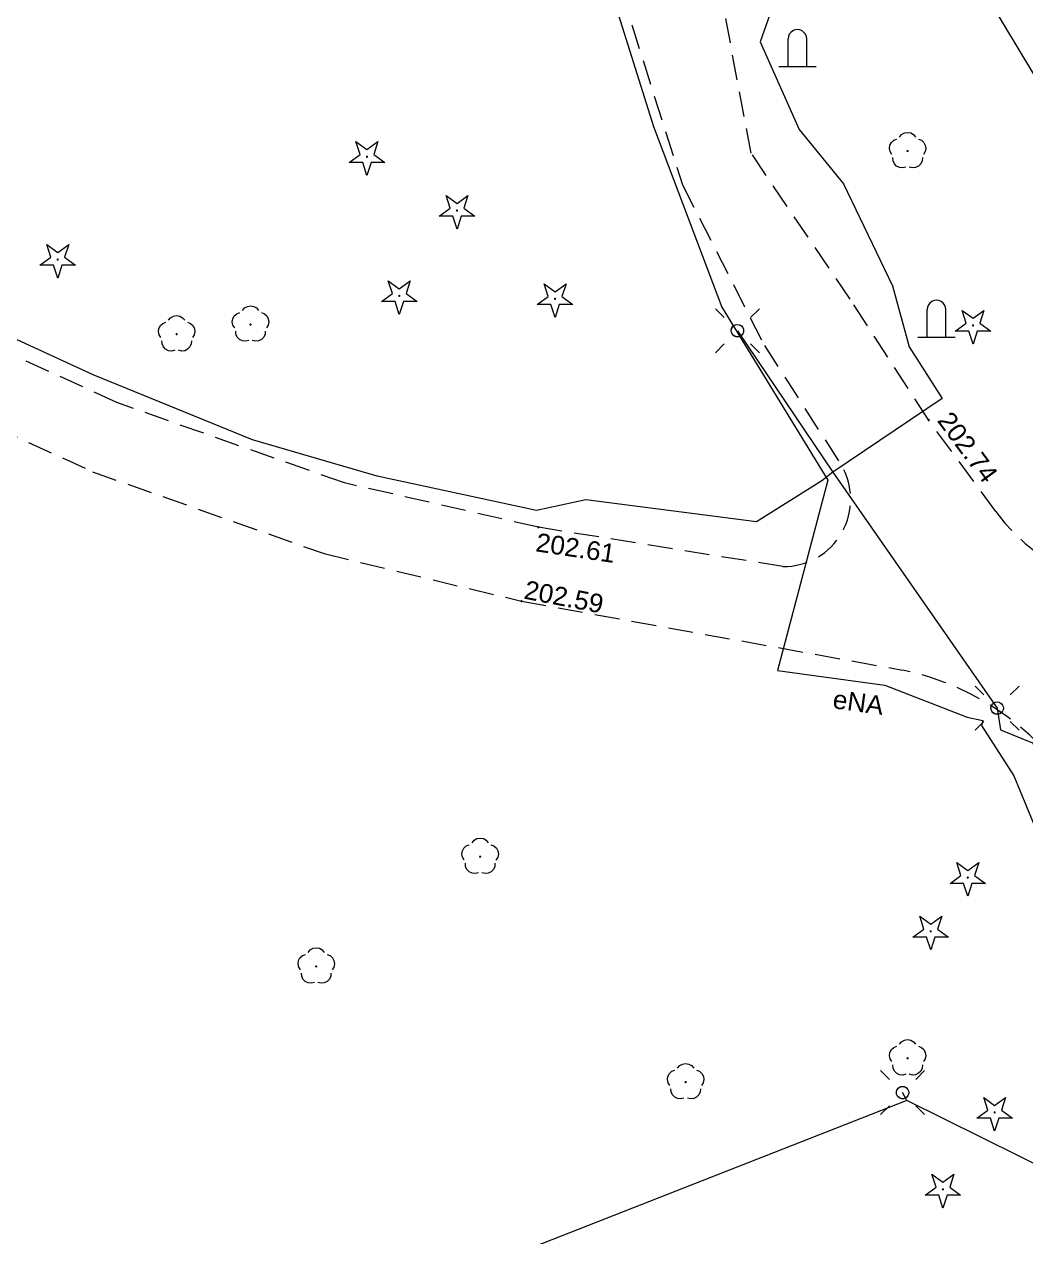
# Model space of a CAD drawing. Extents: x 0 to 7423283, y 0 to 5548300.
# Drawn here: x 7422552.63 to 7422592.89, y 5547836.44 to 5547885.17 of the extents above; entities that cross this region are included whole.
import ezdxf

# ---------------------------------------------------------------- set-up
doc = ezdxf.new("R2010")
doc.units = 0
doc.linetypes.add('PRZER2-1', pattern=[3, 2, -1])
doc.layers.get('0').update_dxf_attribs({"linetype": 'CONTINUOUS', "lineweight": 13})
for name, color, linetype, lineweight in [('KTCR02', 7, 'PRZER2-1', 18), ('RTPW02', 7, 'CONTINUOUS', 13), ('RTPW02_O', 7, 'CONTINUOUS', 13), ('SUSM', 7, 'CONTINUOUS', 18)]:
    doc.layers.add(name, color=color, linetype=linetype, lineweight=lineweight)
for name, color, linetype, lineweight, true_color in [('OBOO04_01', 7, 'CONTINUOUS', 18, 0x0a0909), ('OBOP01', 7, 'CONTINUOUS', 18, 0x008000), ('OBOP02', 7, 'CONTINUOUS', 18, 0x008000), ('SUPE04', 1, 'CONTINUOUS', 18, 0xff0000), ('SUPE04_O', 1, 'CONTINUOUS', 18, 0xff0000), ('SUPW03', 5, 'CONTINUOUS', 18, 0x0000ff)]:
    doc.layers.add(name, color=color, linetype=linetype, lineweight=lineweight, true_color=true_color)
doc.styles.add('GEO-INFO', font='Arial')

# ---------------------------------------------------------------- blocks, each defined once
blk = doc.blocks.new('SPDIP')
blk.add_hatch(color=0).paths.add_polyline_path([(-0.09, 0), (-0.085595, -0.027812), (-0.072812, -0.052901), (-0.052901, -0.072812), (-0.027812, -0.085595), (0, -0.09), (0.027812, -0.085595), (0.052901, -0.072812), (0.072812, -0.052901), (0.085595, -0.027812), (0.09, 0), (0.085595, 0.027812), (0.072812, 0.052901), (0.052901, 0.072812), (0.027812, 0.085595), (0, 0.09), (-0.027812, 0.085595), (-0.052901, 0.072812), (-0.072812, 0.052901), (-0.085595, 0.027812)])
at = {"color": 0}
blk.add_lwpolyline([(0.177062, -0.544942), (-0.463555, -1.426676), (-0.463555, -0.336792), (-1.500096, 0), (-0.463555, 0.336792), (-0.463555, 1.426676), (0.177062, 0.544942), (1.213603, 0.881734), (0.572986, 0), (1.213603, -0.881734)], close=True, dxfattribs=at)
blk = doc.blocks.new('SPDLP')
blk.add_hatch(color=0).paths.add_polyline_path([(-0.09, 0), (-0.085595, -0.027812), (-0.072812, -0.052901), (-0.052901, -0.072812), (-0.027812, -0.085595), (0, -0.09), (0.027812, -0.085595), (0.052901, -0.072812), (0.072812, -0.052901), (0.085595, -0.027812), (0.09, 0), (0.085595, 0.027812), (0.072812, 0.052901), (0.052901, 0.072812), (0.027812, 0.085595), (0, 0.09), (-0.027812, 0.085595), (-0.052901, 0.072812), (-0.072812, 0.052901), (-0.085595, 0.027812)])
at = {"color": 0}
for points in [[(-1.292703, 0.137547), (-1.355024, 0.389802), (-1.327532, 0.648184), (-1.213525, 0.881678), (-1.026689, 1.062258), (-0.78945, 1.168249), (-0.530282, 1.186929)], [(-0.268652, 1.271938), (-0.048001, 1.40916), (0.20623, 1.462858), (0.463525, 1.426585), (0.693003, 1.304695), (0.867117, 1.11182), (0.964971, 0.871109)], [(1.126667, 0.648554), (1.325358, 0.481106), (1.454989, 0.255912), (1.5, 0), (1.454989, -0.255912), (1.325358, -0.481106), (1.126667, -0.648554)], [(-0.530282, -1.186929), (-0.78945, -1.168249), (-1.026689, -1.062258), (-1.213525, -0.881678), (-1.327532, -0.648184), (-1.355024, -0.389802), (-1.292703, -0.137547)], [(0.964971, -0.871109), (0.867117, -1.11182), (0.693003, -1.304695), (0.463525, -1.426585), (0.20623, -1.462858), (-0.048001, -1.40916), (-0.268652, -1.271938)]]:
    blk.add_lwpolyline(points, dxfattribs=at)
blk = doc.blocks.new('KOLO')
blk.add_hatch(color=0).paths.add_polyline_path([(0, 0.5), (-0.12941, 0.482963), (-0.25, 0.433013), (-0.353553, 0.353553), (-0.433013, 0.25), (-0.482963, 0.12941), (-0.5, 0), (-0.482963, -0.12941), (-0.433013, -0.25), (-0.353553, -0.353553), (-0.25, -0.433013), (-0.12941, -0.482963), (0, -0.5), (0.12941, -0.482963), (0.25, -0.433013), (0.353553, -0.353553), (0.433013, -0.25), (0.482963, -0.12941), (0.5, 0), (0.482963, 0.12941), (0.433013, 0.25), (0.353553, 0.353553), (0.25, 0.433013), (0.12941, 0.482963)])
blk = doc.blocks.new('OBOO04')
at = {"color": 0}
for points in [[(0, -1), (0, 1)], [(0, -0.5), (1.5, -0.5), (1.62941, -0.482963), (1.75, -0.433013), (1.853553, -0.353553), (1.933013, -0.25), (1.982963, -0.12941), (2, 0), (1.982963, 0.12941), (1.933013, 0.25), (1.853553, 0.353553), (1.75, 0.433013), (1.62941, 0.482963), (1.5, 0.5)], [(0, 0.5), (1.5, 0.5)]]:
    blk.add_lwpolyline(points, dxfattribs=at)
blk = doc.blocks.new('SUSM01_01')
at = {"color": 0}
for points in [[(-0.353553, 0.353553), (-0.212132, 0.212132)], [(0.353553, 0.353553), (0.212132, 0.212132)], [(-0.353553, -0.353553), (-0.212132, -0.212132)], [(0.353553, -0.353553), (0.212132, -0.212132)]]:
    blk.add_lwpolyline(points, dxfattribs=at)
blk.add_lwpolyline([(0.1, 0), (0.093969, -0.034202), (0.076604, -0.064279), (0.05, -0.086603), (0.025882, -0.096593), (0, -0.1), (-0.025882, -0.096593), (-0.05, -0.086603), (-0.073305, -0.068017), (-0.090097, -0.043388), (-0.098883, -0.014904), (-0.098883, 0.014904), (-0.090097, 0.043388), (-0.073305, 0.068017), (-0.05, 0.086603), (-0.022252, 0.097493), (0.007473, 0.09972), (0.036534, 0.093087), (0.062349, 0.078183), (0.082624, 0.056332), (0.095557, 0.029476)], close=True, dxfattribs=at)
blk = doc.blocks.new('OKRAG_PELNY')
at = {"color": 0}
blk.add_lwpolyline([(0.5, 0), (0.482963, -0.12941), (0.433013, -0.25), (0.353553, -0.353553), (0.25, -0.433013), (0.12941, -0.482963), (0, -0.5), (-0.12941, -0.482963), (-0.25, -0.433013), (-0.353553, -0.353553), (-0.433013, -0.25), (-0.482963, -0.12941), (-0.5, 0), (-0.482963, 0.12941), (-0.433013, 0.25), (-0.353553, 0.353553), (-0.25, 0.433013), (-0.12941, 0.482963), (0, 0.5), (0.12941, 0.482963), (0.25, 0.433013), (0.353553, 0.353553), (0.433013, 0.25), (0.482963, 0.12941)], close=True, dxfattribs=at)

msp = doc.modelspace()

# ---------------------------------------------------------------- linework, layer by layer
at = {"layer": 'KTCR02', "color": 7, "linetype": 'PRZER2-1', "lineweight": 18, "ltscale": 0.5, "elevation": 10.18}
msp.add_lwpolyline([(7422608.32, 5547902.99), (7422611.37, 5547897.52), (7422613.86, 5547890.89), (7422614.21, 5547889.99), (7422615.45, 5547884.48), (7422616.59, 5547875.37), (7422615.65, 5547873.13), (7422613.02, 5547870.6), (7422608.38, 5547867.21), (7422601.9, 5547863.38), (7422599.81, 5547862.68, -0.307546), (7422591.69, 5547865.58), (7422588.98, 5547869.27), (7422585.83, 5547874.12), (7422581.85, 5547879.99), (7422580.45, 5547887.42), (7422579.16, 5547897.51), (7422579.27, 5547903.42), (7422580.26, 5547910.88), (7422582.9, 5547924.4, -0.422681), (7422585.77, 5547925.96), (7422588.85, 5547922.11), (7422595.54, 5547916.16), (7422603.64, 5547908.17)], format="xyb", close=True, dxfattribs=at)
for points in [[(7422576.6, 5547886.57), (7422579.09, 5547878.71), (7422582.39, 5547872.25), (7422585.46, 5547867.47, -0.587626), (7422583.13, 5547863.37), (7422573.3, 5547864.95), (7422565.51, 5547866.73), (7422556.35, 5547869.96), (7422540.5, 5547877.25), (7422530.44, 5547882.19), (7422521.74, 5547885.51)], [(7422539.16, 5547874.59), (7422555.38, 5547867.18), (7422564.69, 5547863.89), (7422572.62, 5547861.98), (7422587.94, 5547859.21, -0.219794), (7422595.2, 5547853.85), (7422596.81, 5547849.25), (7422597.24, 5547844.41), (7422597.21, 5547839.22), (7422594.77, 5547816.65), (7422593.59, 5547811.34), (7422591.8, 5547806.46), (7422589.31, 5547801.66), (7422586.18, 5547797.52), (7422577.36, 5547789.76), (7422570.86, 5547785.88), (7422565.47, 5547783.93), (7422559.81, 5547782.83), (7422555.85, 5547782.34), (7422552.96, 5547781.99), (7422549.96, 5547781.72)]]:
    msp.add_lwpolyline(points, format="xyb", dxfattribs=at)
at = {"layer": 'SUPE04', "color": 1, "linetype": 'Continuous', "lineweight": 18, "true_color": 0xff0000, "elevation": 10.18}
for points in [[(7422582.93, 5547920.26), (7422582.77, 5547917.31), (7422582.87, 5547913.47), (7422582.02, 5547908.49), (7422580.66, 5547907.44), (7422580.48, 5547904.44), (7422583.82, 5547897.24), (7422583.74, 5547893.39), (7422581.91, 5547889.09), (7422582.75, 5547885.97), (7422582.22, 5547884.46), (7422583.78, 5547880.94), (7422585.57, 5547878.75), (7422587.54, 5547874.65), (7422588.2, 5547872.2), (7422589.53, 5547870.13), (7422585.14, 5547867.16)], [(7422585.14, 5547867.16), (7422584.69, 5547866.81), (7422582.07, 5547865.17), (7422575.21, 5547866.05), (7422573.22, 5547865.63), (7422566.82, 5547867), (7422561.81, 5547868.46), (7422555.41, 5547871.07), (7422547.22, 5547874.84), (7422538.34, 5547879.38), (7422532.37, 5547882.15), (7422531.13, 5547883.16), (7422528.01, 5547884.61), (7422524.38, 5547885.33), (7422515.65, 5547887.82), (7422509.97, 5547889.18), (7422508.32, 5547890.27)], [(7422576.23, 5547886.48), (7422577.93, 5547881.06), (7422580.68, 5547873.8), (7422584.93, 5547866.84), (7422582.91, 5547859.19), (7422587.22, 5547858.61), (7422590.53, 5547857.32), (7422591.17, 5547857.18), (7422591.11, 5547856.98), (7422592.41, 5547854.96), (7422593.69, 5547851.88), (7422595.67, 5547850.78)], [(7422581.3, 5547872.85), (7422585.14, 5547867.16), (7422591.74, 5547857.68), (7422591.87, 5547856.81), (7422593.16, 5547856.28), (7422594.64, 5547853.86), (7422596.53, 5547848.85), (7422596.3, 5547842.67), (7422595.66, 5547838.18), (7422594.78, 5547824.31), (7422593.24, 5547814.78), (7422591.62, 5547809.2), (7422589.92, 5547809.37), (7422589.7, 5547809.54)], [(7422588.11, 5547841.91), (7422587.94, 5547842.23)], [(7422595.66, 5547838.18), (7422588.11, 5547841.91), (7422564.93, 5547832.82), (7422565.71, 5547828.81), (7422565.55, 5547828.66)]]:
    msp.add_lwpolyline(points, dxfattribs=at)
at = {"layer": 'SUPW03', "color": 5, "linetype": 'Continuous', "lineweight": 18, "true_color": 0x0000ff, "elevation": 10.18}
msp.add_lwpolyline([(7422626.53, 5547873.63), (7422622.74, 5547873.04), (7422603.55, 5547866.02), (7422590.86, 5547887.08), (7422573.68, 5547900.55)], dxfattribs=at)

# ---------------------------------------------------------------- block references
at = {"layer": 'OBOO04_01', "color": 18, "lineweight": 18, "true_color": 0x0a0909, "xscale": 0.75, "yscale": 0.75, "rotation": 90}
for p in [(7422583.71, 5547883.45, 10.2), (7422589.3, 5547872.57, 10.2)]:
    msp.add_blockref('OBOO04', p, dxfattribs=at)
at = {"layer": 'OBOP01', "color": 96, "lineweight": 18, "true_color": 0x008000, "xscale": 0.5, "yscale": 0.5, "rotation": 90}
for p in [(7422566.41, 5547879.84, 10.12), (7422570.03, 5547877.68, 10.12), (7422553.98, 5547875.71, 10.12), (7422567.71, 5547874.25, 10.12), (7422573.97, 5547874.13, 10.12), (7422590.77, 5547873.06, 10.12), (7422590.56, 5547850.87, 10.12), (7422589.07, 5547848.71, 10.12), (7422591.64, 5547841.43, 10.12), (7422589.56, 5547838.34, 10.12)]:
    msp.add_blockref('SPDIP', p, dxfattribs=at)
at = {"layer": 'OBOP02', "color": 96, "lineweight": 18, "true_color": 0x008000, "xscale": 0.5, "yscale": 0.5, "rotation": 90}
for p in [(7422588.14, 5547880.07, 10.12), (7422561.73, 5547873.1, 10.12), (7422558.76, 5547872.71, 10.12), (7422570.96, 5547851.71, 10.12), (7422564.37, 5547847.3, 10.12), (7422588.14, 5547843.61, 10.12), (7422579.22, 5547842.65, 10.12)]:
    msp.add_blockref('SPDLP', p, dxfattribs=at)
at = {"layer": 'RTPW02', "color": 7, "lineweight": 13, "xscale": 0.09, "yscale": 0.09, "rotation": 90}
for p in [(7422588.98, 5547869.27, 10.2), (7422573.3, 5547864.95, 10.2), (7422572.62, 5547861.98, 10.2)]:
    msp.add_blockref('KOLO', p, dxfattribs=at)
at = {"layer": 'SUSM', "color": 7, "lineweight": 18, "rotation": 90}
for name, p, xscale, yscale in [('SUSM01_01', (7422581.3, 5547872.85, 10.24), 2.5, 2.5), ('OKRAG_PELNY', (7422581.3, 5547872.85, 10.24), 0.5, 0.5), ('SUSM01_01', (7422591.74, 5547857.68, 10.24), 2.5, 2.5), ('OKRAG_PELNY', (7422591.74, 5547857.68, 10.24), 0.5, 0.5), ('SUSM01_01', (7422587.94, 5547842.23, 10.24), 2.5, 2.5), ('OKRAG_PELNY', (7422587.94, 5547842.23, 10.24), 0.5, 0.5)]:
    msp.add_blockref(name, p, dxfattribs=dict(at, xscale=xscale, yscale=yscale))

# ---------------------------------------------------------------- texts
at = {"layer": 'RTPW02_O', "color": 7, "linetype": 'Continuous', "lineweight": 0, "style": 'GEO-INFO'}
for s, rotation, p in [('202.74', 306.5284, (7422589.306, 5547869.232, 10.8)), ('202.61', 351.4806, (7422573.159, 5547863.987, 10.8)), ('202.59', 349.1045, (7422572.684, 5547862.087, 10.8))]:
    msp.add_text(s, height=0.75, rotation=rotation, dxfattribs=at).set_placement(p)
at = {"layer": 'SUPE04_O', "color": 1, "linetype": 'Continuous', "lineweight": 0, "true_color": 0xff0000, "style": 'GEO-INFO'}
msp.add_text('eNA', height=0.75, rotation=352.2498, dxfattribs=at).set_placement((7422585.1, 5547857.68, 10.8))

doc.saveas('drawing.dxf')
